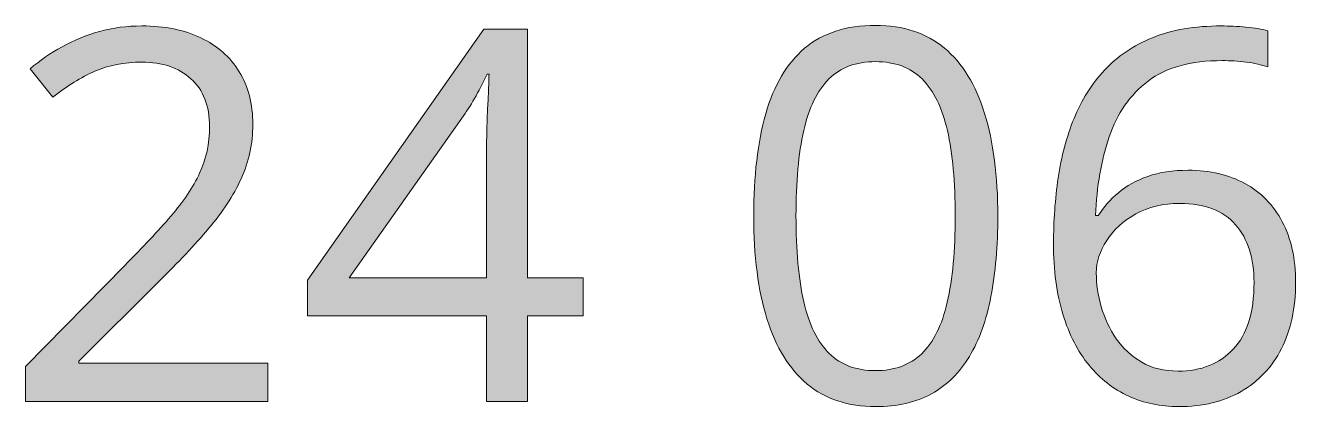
# Model space of a CAD drawing. Extents: x 315.3 to 344.6, y -424.1 to -415.3.
import ezdxf

# ---------------------------------------------------------------- set-up
doc = ezdxf.new("R2010")
doc.units = 0
doc.header["$MEASUREMENT"] = 0
doc.layers.add('Layer 1', color=7, linetype='Continuous', lineweight=0)

# ---------------------------------------------------------------- blocks, each defined once
blk = doc.blocks.new('Block_1')
at = {"layer": 'Layer 1', "true_color": 0x231f20, "transparency": 33554687}
h = blk.add_hatch(color=250, dxfattribs=at)
h.dxf.hatch_style = 2
edge = h.paths.add_edge_path()
edge.add_spline(control_points=[(320.872, -424), (320.872, -424), (315.259, -424), (315.259, -424), (315.259, -424), (315.259, -423.186), (315.259, -423.186), (315.259, -423.186), (317.55, -420.859), (317.55, -420.859), (317.976, -420.43), (318.334, -420.047), (318.625, -419.711), (318.916, -419.375), (319.138, -419.044), (319.29, -418.718), (319.442, -418.392), (319.519, -418.033), (319.519, -417.643), (319.519, -417.158), (319.375, -416.788), (319.088, -416.532), (318.801, -416.276), (318.423, -416.148), (317.954, -416.148), (317.544, -416.148), (317.181, -416.219), (316.864, -416.359), (316.548, -416.5), (316.224, -416.699), (315.892, -416.957), (315.892, -416.957), (315.37, -416.301), (315.37, -416.301), (315.597, -416.109), (315.844, -415.939), (316.111, -415.791), (316.379, -415.643), (316.666, -415.525), (316.973, -415.439), (317.279, -415.354), (317.606, -415.311), (317.954, -415.311), (318.481, -415.311), (318.937, -415.402), (319.319, -415.586), (319.702, -415.77), (319.998, -416.031), (320.207, -416.371), (320.416, -416.711), (320.521, -417.115), (320.521, -417.584), (320.521, -418.037), (320.431, -418.458), (320.251, -418.847), (320.071, -419.235), (319.819, -419.62), (319.495, -420.001), (319.171, -420.382), (318.792, -420.785), (318.358, -421.211), (318.358, -421.211), (316.495, -423.068), (316.495, -423.068), (316.495, -423.068), (316.495, -423.109), (316.495, -423.109), (316.495, -423.109), (320.872, -423.109), (320.872, -423.109), (320.872, -423.109), (320.872, -424), (320.872, -424)], knot_values=[0, 0, 0, 0, 1, 1, 1, 2, 2, 2, 3, 3, 3, 4, 4, 4, 5, 5, 5, 6, 6, 6, 7, 7, 7, 8, 8, 8, 9, 9, 9, 10, 10, 10, 11, 11, 11, 12, 12, 12, 13, 13, 13, 14, 14, 14, 15, 15, 15, 16, 16, 16, 17, 17, 17, 18, 18, 18, 19, 19, 19, 20, 20, 20, 21, 21, 21, 22, 22, 22, 23, 23, 23, 24, 24, 24, 24], degree=3, periodic=0)
h = blk.add_hatch(color=250, dxfattribs=at)
h.dxf.hatch_style = 2
edge = h.paths.add_edge_path()
edge.add_spline(control_points=[(325.929, -421.135), (325.929, -421.135), (325.929, -418.334), (325.929, -418.334), (325.929, -418.119), (325.931, -417.925), (325.935, -417.751), (325.938, -417.577), (325.944, -417.415), (325.952, -417.265), (325.96, -417.114), (325.967, -416.971), (325.973, -416.834), (325.979, -416.697), (325.983, -416.562), (325.987, -416.43), (325.987, -416.43), (325.94, -416.43), (325.94, -416.43), (325.866, -416.586), (325.781, -416.751), (325.686, -416.925), (325.59, -417.099), (325.493, -417.254), (325.396, -417.391), (325.396, -417.391), (322.753, -421.135), (322.753, -421.135), (322.753, -421.135), (325.929, -421.135), (325.929, -421.135)], knot_values=[0, 0, 0, 0, 1, 1, 1, 2, 2, 2, 3, 3, 3, 4, 4, 4, 5, 5, 5, 6, 6, 6, 7, 7, 7, 8, 8, 8, 9, 9, 9, 10, 10, 10, 10], degree=3, periodic=0)
edge = h.paths.add_edge_path()
edge.add_spline(control_points=[(328.161, -422.014), (328.161, -422.014), (326.878, -422.014), (326.878, -422.014), (326.878, -422.014), (326.878, -424), (326.878, -424), (326.878, -424), (325.929, -424), (325.929, -424), (325.929, -424), (325.929, -422.014), (325.929, -422.014), (325.929, -422.014), (321.786, -422.014), (321.786, -422.014), (321.786, -422.014), (321.786, -421.193), (321.786, -421.193), (321.786, -421.193), (325.864, -415.387), (325.864, -415.387), (325.864, -415.387), (326.878, -415.387), (326.878, -415.387), (326.878, -415.387), (326.878, -421.135), (326.878, -421.135), (326.878, -421.135), (328.161, -421.135), (328.161, -421.135), (328.161, -421.135), (328.161, -422.014), (328.161, -422.014)], knot_values=[0, 0, 0, 0, 1, 1, 1, 2, 2, 2, 3, 3, 3, 4, 4, 4, 5, 5, 5, 6, 6, 6, 7, 7, 7, 8, 8, 8, 9, 9, 9, 10, 10, 10, 11, 11, 11, 11], degree=3, periodic=0)
h = blk.add_hatch(color=250, dxfattribs=at)
h.dxf.hatch_style = 2
edge = h.paths.add_edge_path()
edge.add_spline(control_points=[(333.089, -419.705), (333.089, -420.502), (333.149, -421.166), (333.271, -421.697), (333.392, -422.229), (333.588, -422.626), (333.859, -422.89), (334.131, -423.153), (334.487, -423.285), (334.929, -423.285), (335.37, -423.285), (335.727, -423.154), (335.998, -422.893), (336.27, -422.631), (336.467, -422.234), (336.59, -421.703), (336.713, -421.172), (336.774, -420.506), (336.774, -419.705), (336.774, -418.92), (336.714, -418.263), (336.593, -417.733), (336.472, -417.204), (336.276, -416.806), (336.007, -416.538), (335.737, -416.271), (335.378, -416.137), (334.929, -416.137), (334.479, -416.137), (334.12, -416.271), (333.851, -416.538), (333.581, -416.806), (333.387, -417.204), (333.268, -417.733), (333.148, -418.263), (333.089, -418.92), (333.089, -419.705)], knot_values=[0, 0, 0, 0, 1, 1, 1, 2, 2, 2, 3, 3, 3, 4, 4, 4, 5, 5, 5, 6, 6, 6, 7, 7, 7, 8, 8, 8, 9, 9, 9, 10, 10, 10, 11, 11, 11, 12, 12, 12, 12], degree=3, periodic=0)
edge = h.paths.add_edge_path()
edge.add_spline(control_points=[(337.759, -419.705), (337.759, -420.4), (337.706, -421.021), (337.601, -421.568), (337.495, -422.115), (337.329, -422.578), (337.103, -422.957), (336.876, -423.336), (336.583, -423.624), (336.224, -423.821), (335.864, -424.019), (335.433, -424.117), (334.929, -424.117), (334.292, -424.117), (333.766, -423.943), (333.35, -423.596), (332.934, -423.248), (332.623, -422.745), (332.418, -422.087), (332.213, -421.429), (332.11, -420.635), (332.11, -419.705), (332.11, -418.791), (332.203, -418.005), (332.389, -417.347), (332.574, -416.688), (332.874, -416.183), (333.288, -415.829), (333.702, -415.476), (334.249, -415.299), (334.929, -415.299), (335.573, -415.299), (336.104, -415.474), (336.522, -415.823), (336.94, -416.173), (337.251, -416.677), (337.454, -417.335), (337.657, -417.993), (337.759, -418.783), (337.759, -419.705)], knot_values=[0, 0, 0, 0, 1, 1, 1, 2, 2, 2, 3, 3, 3, 4, 4, 4, 5, 5, 5, 6, 6, 6, 7, 7, 7, 8, 8, 8, 9, 9, 9, 10, 10, 10, 11, 11, 11, 12, 12, 12, 13, 13, 13, 13], degree=3, periodic=0)
h = blk.add_hatch(color=250, dxfattribs=at)
h.dxf.hatch_style = 2
edge = h.paths.add_edge_path()
edge.add_spline(control_points=[(341.931, -423.297), (342.462, -423.297), (342.888, -423.127), (343.208, -422.787), (343.528, -422.447), (343.688, -421.934), (343.688, -421.246), (343.688, -420.684), (343.546, -420.238), (343.261, -419.91), (342.976, -419.582), (342.546, -419.418), (341.972, -419.418), (341.581, -419.418), (341.241, -419.499), (340.952, -419.661), (340.663, -419.823), (340.438, -420.027), (340.278, -420.273), (340.118, -420.52), (340.038, -420.77), (340.038, -421.023), (340.038, -421.281), (340.076, -421.543), (340.152, -421.809), (340.229, -422.074), (340.345, -422.32), (340.501, -422.547), (340.657, -422.773), (340.854, -422.955), (341.093, -423.092), (341.331, -423.229), (341.61, -423.297), (341.931, -423.297)], knot_values=[0, 0, 0, 0, 1, 1, 1, 2, 2, 2, 3, 3, 3, 4, 4, 4, 5, 5, 5, 6, 6, 6, 7, 7, 7, 8, 8, 8, 9, 9, 9, 10, 10, 10, 11, 11, 11, 11], degree=3, periodic=0)
edge = h.paths.add_edge_path()
edge.add_spline(control_points=[(339.048, -420.338), (339.048, -419.822), (339.084, -419.318), (339.156, -418.826), (339.229, -418.334), (339.351, -417.876), (339.522, -417.452), (339.694, -417.028), (339.929, -416.656), (340.226, -416.336), (340.522, -416.016), (340.893, -415.765), (341.336, -415.583), (341.779, -415.401), (342.312, -415.311), (342.933, -415.311), (343.108, -415.311), (343.298, -415.319), (343.501, -415.337), (343.704, -415.354), (343.872, -415.383), (344.005, -415.422), (344.005, -415.422), (344.005, -416.26), (344.005, -416.26), (343.86, -416.209), (343.695, -416.172), (343.51, -416.148), (343.324, -416.125), (343.138, -416.113), (342.95, -416.113), (342.224, -416.113), (341.652, -416.271), (341.236, -416.588), (340.82, -416.904), (340.521, -417.333), (340.337, -417.874), (340.153, -418.415), (340.048, -419.023), (340.021, -419.699), (340.021, -419.699), (340.085, -419.699), (340.085, -419.699), (340.206, -419.504), (340.36, -419.327), (340.548, -419.169), (340.735, -419.011), (340.963, -418.885), (341.23, -418.791), (341.498, -418.697), (341.81, -418.65), (342.165, -418.65), (342.665, -418.65), (343.102, -418.752), (343.475, -418.955), (343.848, -419.158), (344.137, -419.453), (344.342, -419.84), (344.547, -420.227), (344.649, -420.695), (344.649, -421.246), (344.649, -421.836), (344.54, -422.346), (344.321, -422.775), (344.103, -423.205), (343.791, -423.536), (343.387, -423.769), (342.982, -424.001), (342.501, -424.117), (341.942, -424.117), (341.524, -424.117), (341.14, -424.037), (340.788, -423.877), (340.437, -423.717), (340.131, -423.479), (339.871, -423.162), (339.611, -422.846), (339.409, -422.452), (339.265, -421.981), (339.12, -421.511), (339.048, -420.963), (339.048, -420.338)], knot_values=[0, 0, 0, 0, 1, 1, 1, 2, 2, 2, 3, 3, 3, 4, 4, 4, 5, 5, 5, 6, 6, 6, 7, 7, 7, 8, 8, 8, 9, 9, 9, 10, 10, 10, 11, 11, 11, 12, 12, 12, 13, 13, 13, 14, 14, 14, 15, 15, 15, 16, 16, 16, 17, 17, 17, 18, 18, 18, 19, 19, 19, 20, 20, 20, 21, 21, 21, 22, 22, 22, 23, 23, 23, 24, 24, 24, 25, 25, 25, 26, 26, 26, 27, 27, 27, 27], degree=3, periodic=0)
at = {"layer": 'Layer 1'}
for points, knots in [([(320.872, -424), (320.872, -424), (315.259, -424), (315.259, -424), (315.259, -424), (315.259, -423.186), (315.259, -423.186), (315.259, -423.186), (317.55, -420.859), (317.55, -420.859), (317.976, -420.43), (318.334, -420.047), (318.625, -419.711), (318.916, -419.375), (319.138, -419.044), (319.29, -418.718), (319.442, -418.392), (319.519, -418.033), (319.519, -417.643), (319.519, -417.158), (319.375, -416.788), (319.088, -416.532), (318.801, -416.276), (318.423, -416.148), (317.954, -416.148), (317.544, -416.148), (317.181, -416.219), (316.864, -416.359), (316.548, -416.5), (316.224, -416.699), (315.892, -416.957), (315.892, -416.957), (315.37, -416.301), (315.37, -416.301), (315.597, -416.109), (315.844, -415.939), (316.111, -415.791), (316.379, -415.643), (316.666, -415.525), (316.973, -415.439), (317.279, -415.354), (317.606, -415.311), (317.954, -415.311), (318.481, -415.311), (318.937, -415.402), (319.319, -415.586), (319.702, -415.77), (319.998, -416.031), (320.207, -416.371), (320.416, -416.711), (320.521, -417.115), (320.521, -417.584), (320.521, -418.037), (320.431, -418.458), (320.251, -418.847), (320.071, -419.235), (319.819, -419.62), (319.495, -420.001), (319.171, -420.382), (318.792, -420.785), (318.358, -421.211), (318.358, -421.211), (316.495, -423.068), (316.495, -423.068), (316.495, -423.068), (316.495, -423.109), (316.495, -423.109), (316.495, -423.109), (320.872, -423.109), (320.872, -423.109), (320.872, -423.109), (320.872, -424), (320.872, -424)], [0, 0, 0, 0, 1, 1, 1, 2, 2, 2, 3, 3, 3, 4, 4, 4, 5, 5, 5, 6, 6, 6, 7, 7, 7, 8, 8, 8, 9, 9, 9, 10, 10, 10, 11, 11, 11, 12, 12, 12, 13, 13, 13, 14, 14, 14, 15, 15, 15, 16, 16, 16, 17, 17, 17, 18, 18, 18, 19, 19, 19, 20, 20, 20, 21, 21, 21, 22, 22, 22, 23, 23, 23, 24, 24, 24, 24]), ([(328.161, -422.014), (328.161, -422.014), (326.878, -422.014), (326.878, -422.014), (326.878, -422.014), (326.878, -424), (326.878, -424), (326.878, -424), (325.929, -424), (325.929, -424), (325.929, -424), (325.929, -422.014), (325.929, -422.014), (325.929, -422.014), (321.786, -422.014), (321.786, -422.014), (321.786, -422.014), (321.786, -421.193), (321.786, -421.193), (321.786, -421.193), (325.864, -415.387), (325.864, -415.387), (325.864, -415.387), (326.878, -415.387), (326.878, -415.387), (326.878, -415.387), (326.878, -421.135), (326.878, -421.135), (326.878, -421.135), (328.161, -421.135), (328.161, -421.135), (328.161, -421.135), (328.161, -422.014), (328.161, -422.014)], [0, 0, 0, 0, 1, 1, 1, 2, 2, 2, 3, 3, 3, 4, 4, 4, 5, 5, 5, 6, 6, 6, 7, 7, 7, 8, 8, 8, 9, 9, 9, 10, 10, 10, 11, 11, 11, 11]), ([(337.759, -419.705), (337.759, -420.4), (337.706, -421.021), (337.601, -421.568), (337.495, -422.115), (337.329, -422.578), (337.103, -422.957), (336.876, -423.336), (336.583, -423.624), (336.224, -423.821), (335.864, -424.019), (335.433, -424.117), (334.929, -424.117), (334.292, -424.117), (333.766, -423.943), (333.35, -423.596), (332.934, -423.248), (332.623, -422.745), (332.418, -422.087), (332.213, -421.429), (332.11, -420.635), (332.11, -419.705), (332.11, -418.791), (332.203, -418.005), (332.389, -417.347), (332.574, -416.688), (332.874, -416.183), (333.288, -415.829), (333.702, -415.476), (334.249, -415.299), (334.929, -415.299), (335.573, -415.299), (336.104, -415.474), (336.522, -415.823), (336.94, -416.173), (337.251, -416.677), (337.454, -417.335), (337.657, -417.993), (337.759, -418.783), (337.759, -419.705)], [0, 0, 0, 0, 1, 1, 1, 2, 2, 2, 3, 3, 3, 4, 4, 4, 5, 5, 5, 6, 6, 6, 7, 7, 7, 8, 8, 8, 9, 9, 9, 10, 10, 10, 11, 11, 11, 12, 12, 12, 13, 13, 13, 13]), ([(339.048, -420.338), (339.048, -419.822), (339.084, -419.318), (339.156, -418.826), (339.229, -418.334), (339.351, -417.876), (339.522, -417.452), (339.694, -417.028), (339.929, -416.656), (340.226, -416.336), (340.522, -416.016), (340.893, -415.765), (341.336, -415.583), (341.779, -415.401), (342.312, -415.311), (342.933, -415.311), (343.108, -415.311), (343.298, -415.319), (343.501, -415.337), (343.704, -415.354), (343.872, -415.383), (344.005, -415.422), (344.005, -415.422), (344.005, -416.26), (344.005, -416.26), (343.86, -416.209), (343.695, -416.172), (343.51, -416.148), (343.324, -416.125), (343.138, -416.113), (342.95, -416.113), (342.224, -416.113), (341.652, -416.271), (341.236, -416.588), (340.82, -416.904), (340.521, -417.333), (340.337, -417.874), (340.153, -418.415), (340.048, -419.023), (340.021, -419.699), (340.021, -419.699), (340.085, -419.699), (340.085, -419.699), (340.206, -419.504), (340.36, -419.327), (340.548, -419.169), (340.735, -419.011), (340.963, -418.885), (341.23, -418.791), (341.498, -418.697), (341.81, -418.65), (342.165, -418.65), (342.665, -418.65), (343.102, -418.752), (343.475, -418.955), (343.848, -419.158), (344.137, -419.453), (344.342, -419.84), (344.547, -420.227), (344.649, -420.695), (344.649, -421.246), (344.649, -421.836), (344.54, -422.346), (344.321, -422.775), (344.103, -423.205), (343.791, -423.536), (343.387, -423.769), (342.982, -424.001), (342.501, -424.117), (341.942, -424.117), (341.524, -424.117), (341.14, -424.037), (340.788, -423.877), (340.437, -423.717), (340.131, -423.479), (339.871, -423.162), (339.611, -422.846), (339.409, -422.452), (339.265, -421.981), (339.12, -421.511), (339.048, -420.963), (339.048, -420.338)], [0, 0, 0, 0, 1, 1, 1, 2, 2, 2, 3, 3, 3, 4, 4, 4, 5, 5, 5, 6, 6, 6, 7, 7, 7, 8, 8, 8, 9, 9, 9, 10, 10, 10, 11, 11, 11, 12, 12, 12, 13, 13, 13, 14, 14, 14, 15, 15, 15, 16, 16, 16, 17, 17, 17, 18, 18, 18, 19, 19, 19, 20, 20, 20, 21, 21, 21, 22, 22, 22, 23, 23, 23, 24, 24, 24, 25, 25, 25, 26, 26, 26, 27, 27, 27, 27]), ([(333.089, -419.705), (333.089, -420.502), (333.149, -421.166), (333.271, -421.697), (333.392, -422.229), (333.588, -422.626), (333.859, -422.89), (334.131, -423.153), (334.487, -423.285), (334.929, -423.285), (335.37, -423.285), (335.727, -423.154), (335.998, -422.893), (336.27, -422.631), (336.467, -422.234), (336.59, -421.703), (336.713, -421.172), (336.774, -420.506), (336.774, -419.705), (336.774, -418.92), (336.714, -418.263), (336.593, -417.733), (336.472, -417.204), (336.276, -416.806), (336.007, -416.538), (335.737, -416.271), (335.378, -416.137), (334.929, -416.137), (334.479, -416.137), (334.12, -416.271), (333.851, -416.538), (333.581, -416.806), (333.387, -417.204), (333.268, -417.733), (333.148, -418.263), (333.089, -418.92), (333.089, -419.705)], [0, 0, 0, 0, 1, 1, 1, 2, 2, 2, 3, 3, 3, 4, 4, 4, 5, 5, 5, 6, 6, 6, 7, 7, 7, 8, 8, 8, 9, 9, 9, 10, 10, 10, 11, 11, 11, 12, 12, 12, 12]), ([(325.929, -421.135), (325.929, -421.135), (325.929, -418.334), (325.929, -418.334), (325.929, -418.119), (325.931, -417.925), (325.935, -417.751), (325.938, -417.577), (325.944, -417.415), (325.952, -417.265), (325.96, -417.114), (325.967, -416.971), (325.973, -416.834), (325.979, -416.697), (325.983, -416.562), (325.987, -416.43), (325.987, -416.43), (325.94, -416.43), (325.94, -416.43), (325.866, -416.586), (325.781, -416.751), (325.686, -416.925), (325.59, -417.099), (325.493, -417.254), (325.396, -417.391), (325.396, -417.391), (322.753, -421.135), (322.753, -421.135), (322.753, -421.135), (325.929, -421.135), (325.929, -421.135)], [0, 0, 0, 0, 1, 1, 1, 2, 2, 2, 3, 3, 3, 4, 4, 4, 5, 5, 5, 6, 6, 6, 7, 7, 7, 8, 8, 8, 9, 9, 9, 10, 10, 10, 10]), ([(341.931, -423.297), (342.462, -423.297), (342.888, -423.127), (343.208, -422.787), (343.528, -422.447), (343.688, -421.934), (343.688, -421.246), (343.688, -420.684), (343.546, -420.238), (343.261, -419.91), (342.976, -419.582), (342.546, -419.418), (341.972, -419.418), (341.581, -419.418), (341.241, -419.499), (340.952, -419.661), (340.663, -419.823), (340.438, -420.027), (340.278, -420.273), (340.118, -420.52), (340.038, -420.77), (340.038, -421.023), (340.038, -421.281), (340.076, -421.543), (340.152, -421.809), (340.229, -422.074), (340.345, -422.32), (340.501, -422.547), (340.657, -422.773), (340.854, -422.955), (341.093, -423.092), (341.331, -423.229), (341.61, -423.297), (341.931, -423.297)], [0, 0, 0, 0, 1, 1, 1, 2, 2, 2, 3, 3, 3, 4, 4, 4, 5, 5, 5, 6, 6, 6, 7, 7, 7, 8, 8, 8, 9, 9, 9, 10, 10, 10, 11, 11, 11, 11])]:
    blk.add_open_spline(points, degree=3, knots=knots, dxfattribs=at)
blk = doc.blocks.new('Block_0')
at = {"layer": 'Layer 1'}
blk.add_blockref('Block_1', (0, 0), dxfattribs=at)

msp = doc.modelspace()

# ---------------------------------------------------------------- block references
at = {"layer": 'Layer 1'}
msp.add_blockref('Block_0', (0, 0), dxfattribs=at)

doc.saveas('drawing.dxf')
